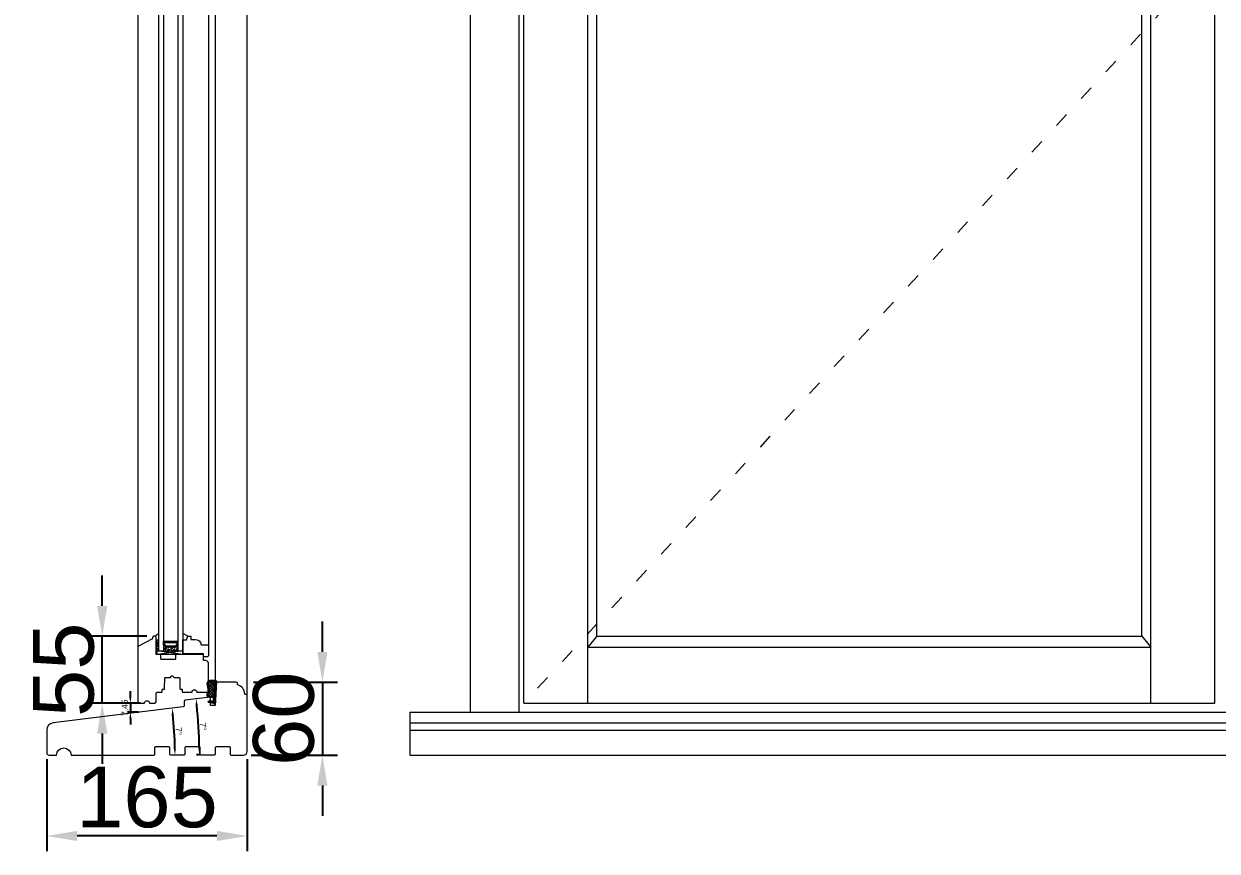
# Model space of a CAD drawing. Header units: millimetres. Extents: x 0 to 182016, y 11 to 3710.
# Drawn here: x 130687 to 131669, y 1104 to 1785 of the extents above; entities that cross this region are included whole.
import ezdxf

# ---------------------------------------------------------------- set-up
doc = ezdxf.new("R2010")
doc.units = ezdxf.units.MM
doc.linetypes.add('ACAD_ISO03W100', pattern=[30, 12, -18])
doc.layers.add('Matmenys', color=10, linetype='Continuous', lineweight=20)
doc.layers.add('Testinės profilio linijos', color=7, linetype='Continuous', lineweight=5)
doc.styles.get("Standard").update_dxf_attribs({"font": 'arial.ttf'})
doc.dimstyles.new('2', dxfattribs={"dimscale": 2, "dimtxt": 2.5, "dimasz": 2.5, "dimexe": 1.25, "dimexo": 0.625, "dimtad": 1, "dimtxsty": 'Standard', "dimcen": 2.5, "dimadec": 0, "dimazin": 0, "dimtfac": 1, "dimtmove": 0, "dimatfit": 3, "dimfxl": 1, "dimarcsym": 0})
doc.dimstyles.new('Padidinti matmenys', dxfattribs={"dimscale": 10, "dimtxt": 5, "dimasz": 2.5, "dimexe": 1.25, "dimexo": 0.625, "dimtad": 1, "dimdec": 1, "dimtxsty": 'Standard', "dimcen": 2.5, "dimadec": 0, "dimazin": 0, "dimtfac": 1, "dimtdec": 1, "dimtmove": 0, "dimatfit": 3, "dimfxl": 1, "dimarcsym": 0})

# ---------------------------------------------------------------- blocks, each defined once
blk = doc.blocks.new('*D1879')
at = {"color": 0, "lineweight": -2, "transparency": 16777216}
for p, q in [((130932.24, 1268.02), (130932.24, 1293.02)), ((130875.62, 1243.02), (130944.74, 1243.02)), ((130932.24, 1243.02), (130932.24, 1183.02)), ((130873.62, 1183.02), (130944.74, 1183.02)), ((130932.24, 1158.02), (130932.24, 1133.02))]:
    blk.add_line(p, q, dxfattribs=at)
at = {"color": 0, "transparency": 16777216}
for points in [[(130928.07, 1268.02), (130936.4, 1268.02), (130932.24, 1243.02)], [(130928.07, 1158.02), (130936.4, 1158.02), (130932.24, 1183.02)]]:
    blk.add_solid(points, dxfattribs=at)
at = {"layer": 'Defpoints', "color": 0, "transparency": 16777216}
for p in [(130869.37, 1243.02), (130867.37, 1183.02), (130932.24, 1183.02)]:
    blk.add_point(p, dxfattribs=at)
at = {"color": 0, "lineweight": 5, "transparency": 16777216, "insert": (130900.46, 1213.02), "char_height": 50, "attachment_point": 5, "rotation": 90}
blk.add_mtext('60', dxfattribs=at)
blk = doc.blocks.new('*D1880')
at = {"color": 0, "lineweight": -2, "transparency": 16777216}
for p, q in [((130705.37, 1179.77), (130705.37, 1104.05)), ((130870.37, 1179.77), (130870.37, 1104.05)), ((130845.37, 1116.55), (130730.37, 1116.55))]:
    blk.add_line(p, q, dxfattribs=at)
at = {"color": 0, "transparency": 16777216}
for points in [[(130730.37, 1120.72), (130730.37, 1112.39), (130705.37, 1116.55)], [(130845.37, 1120.72), (130845.37, 1112.39), (130870.37, 1116.55)]]:
    blk.add_solid(points, dxfattribs=at)
at = {"layer": 'Defpoints', "color": 0, "transparency": 16777216}
for p in [(130705.37, 1186.02), (130870.37, 1186.02), (130705.37, 1116.55)]:
    blk.add_point(p, dxfattribs=at)
at = {"color": 0, "lineweight": 5, "transparency": 16777216, "insert": (130787.87, 1148.33), "char_height": 50, "attachment_point": 5}
blk.add_mtext('165', dxfattribs=at)
blk = doc.blocks.new('*D1883')
at = {"layer": 'Defpoints', "color": 0, "transparency": 16777216}
for p in [(130774.2, 1218.37), (130782.13, 1218.37), (130783.81, 1225.82)]:
    blk.add_point(p, dxfattribs=at)
at = {"layer": 'Matmenys', "color": 0, "lineweight": -2, "transparency": 16777216}
for p, q in [((130774.2, 1230.82), (130774.2, 1235.82)), ((130782.56, 1225.82), (130771.7, 1225.82)), ((130780.88, 1218.37), (130771.7, 1218.37)), ((130774.2, 1225.82), (130774.2, 1218.37)), ((130774.2, 1213.37), (130774.2, 1208.37))]:
    blk.add_line(p, q, dxfattribs=at)
at = {"layer": 'Matmenys', "color": 0, "transparency": 16777216}
for points in [[(130773.36, 1230.82), (130775.03, 1230.82), (130774.2, 1225.82)], [(130773.36, 1213.37), (130775.03, 1213.37), (130774.2, 1218.37)]]:
    blk.add_solid(points, dxfattribs=at)
at = {"layer": 'Matmenys', "color": 0, "lineweight": 5, "transparency": 16777216, "insert": (130769.95, 1222.1), "char_height": 5, "attachment_point": 5, "rotation": 90}
blk.add_mtext('7,45', dxfattribs=at)
blk = doc.blocks.new('*D1884')
at = {"layer": 'Defpoints', "color": 0, "transparency": 16777216}
for p in [(130782.13, 1218.37), (130817.5, 1222.71), (130810.62, 1196.05), (130807.37, 1183.22), (130818.37, 1183.22)]:
    blk.add_point(p, dxfattribs=at)
at = {"layer": 'Matmenys', "color": 0, "lineweight": -2, "transparency": 16777216}
blk.add_arc((130495.85, 1183.22), 315.03, 0.90939, 6.09061, dxfattribs=at)
at = {"layer": 'Matmenys', "color": 0, "transparency": 16777216}
for points in [[(130808.27, 1216.55), (130809.93, 1216.74), (130808.53, 1221.61)], [(130811.67, 1188.23), (130810.01, 1188.21), (130810.88, 1183.22)]]:
    blk.add_solid(points, dxfattribs=at)
at = {"layer": 'Matmenys', "color": 0, "lineweight": 5, "transparency": 16777216, "insert": (130814.03, 1202.68), "char_height": 5, "attachment_point": 5, "rotation": 273.5}
blk.add_mtext('7°', dxfattribs=at)
blk = doc.blocks.new('*D1885')
at = {"layer": 'Defpoints', "color": 0, "transparency": 16777216}
for p in [(130819.29, 1228.29), (130839.85, 1230.82), (130830.74, 1198.64), (130832.37, 1183.22), (130843.37, 1183.22)]:
    blk.add_point(p, dxfattribs=at)
at = {"layer": 'Matmenys', "color": 0, "lineweight": -2, "transparency": 16777216}
blk.add_line((130831.12, 1183.22), (130828.55, 1183.22), dxfattribs=at)
blk.add_arc((130452.21, 1183.22), 378.85, 0.75619, 6.24381, dxfattribs=at)
at = {"layer": 'Matmenys', "color": 0, "transparency": 16777216}
for points in [[(130827.98, 1224.33), (130829.64, 1224.52), (130828.23, 1229.39)], [(130831.86, 1188.23), (130830.19, 1188.21), (130831.05, 1183.22)]]:
    blk.add_solid(points, dxfattribs=at)
at = {"layer": 'Matmenys', "color": 0, "lineweight": 5, "transparency": 16777216, "insert": (130834.09, 1206.58), "char_height": 5, "attachment_point": 5, "rotation": 273.5}
blk.add_mtext('7°', dxfattribs=at)
blk = doc.blocks.new('*D2128')
at = {"color": 0, "lineweight": -2, "transparency": 16777216}
for p, q in [((130751.03, 1305.82), (130751.03, 1330.82)), ((130787.62, 1280.82), (130738.53, 1280.82)), ((130751.03, 1225.82), (130751.03, 1280.82)), ((130775.12, 1225.82), (130738.53, 1225.82)), ((130751.03, 1200.82), (130751.03, 1175.82))]:
    blk.add_line(p, q, dxfattribs=at)
at = {"color": 0, "transparency": 16777216}
for points in [[(130746.86, 1305.82), (130755.2, 1305.82), (130751.03, 1280.82)], [(130746.86, 1200.82), (130755.2, 1200.82), (130751.03, 1225.82)]]:
    blk.add_solid(points, dxfattribs=at)
at = {"layer": 'Defpoints', "color": 0, "transparency": 16777216}
for p in [(130751.03, 1280.82), (130793.87, 1280.82), (130781.37, 1225.82)]:
    blk.add_point(p, dxfattribs=at)
at = {"color": 0, "lineweight": 5, "transparency": 16777216, "insert": (130719.35, 1253.32), "char_height": 50, "attachment_point": 5, "rotation": 90}
blk.add_mtext('55', dxfattribs=at)

msp = doc.modelspace()

# ---------------------------------------------------------------- hatches: boundary and pattern name
at = {"lineweight": 0, "ltscale": 0.5}
h = msp.add_hatch(dxfattribs=at)
h.set_pattern_fill('ANSI37', color=256, scale=0.5, style=0)
h.set_pattern_definition([(45, (130795.3701, 1675.8204), (-1.122532, 1.122532), []), (135, (130795.3701, 1675.8204), (-1.122532, -1.122532), [])])
h.paths.add_polyline_path([(130797.3701008, 1277.8203183), (130797.3701008, 1268.8203183), (130795.3701008, 1268.8203183), (130795.3701008, 1277.8203183)])
at = {"lineweight": 0}
h = msp.add_hatch(dxfattribs=at)
h.set_pattern_fill('JIS_WOOD', color=256, style=0)
h.set_pattern_definition([(315, (117893.9611, 20019.5914), (-0.5, -0.5), [])])
h.paths.add_polyline_path([(130811.3693917, 1271.8203183), (130803.3693917, 1271.8203183), (130801.3693917, 1273.8203183), (130801.3693917, 1276.8203183), (130813.4059743, 1276.8380517), (130813.3693917, 1273.8203183)])
h.paths.add_polyline_path([(130803.7836053, 1272.8203183), (130810.9551782, 1272.8203183), (130812.3693917, 1274.2345318), (130812.3693917, 1275.8203183), (130802.3693917, 1275.8203183), (130802.3693917, 1274.2345318)], flags=16)
h = msp.add_hatch(dxfattribs=at)
h.set_pattern_fill('HEX', color=256, scale=0.25, style=0)
h.set_pattern_definition([(360, (117893.9611, 20019.5914), (-7e-16, -1.374815), [0.79375, -1.5875]), (240, (117893.9611, 20019.5914), (-1.190624716, 0.6874075), [0.79375, -1.5875]), (300, (117894.7548, 20019.5914), (-1.190624716, -0.6874075), [0.79375, -1.5875])])
h.paths.add_polyline_path([(130801.3693917, 1268.8203183), (130801.3693917, 1273.8203183), (130803.3693917, 1271.8203183), (130811.3693917, 1271.8203183), (130813.3693917, 1273.8203183), (130813.3701008, 1268.8203183)])
at = {"layer": 'Matmenys'}
h = msp.add_hatch(dxfattribs=at)
h.set_pattern_fill('ANSI37', color=252, scale=0.5, angle=-183.5893456117, style=0)
h.set_pattern_definition([(221.4106544, (-141349.6306, 4808.035), (1.0500540025, -1.190606082), []), (311.4106544, (-141349.6306, 4808.035), (1.190606082, 1.0500540025), [])])
edge = h.paths.add_edge_path()
edge.add_arc((130843.6756771, 1241.0836199), 0.1, -3.5893456117, 86.4106543883)
edge.add_line((130843.6819376, 1241.1834237), (130842.1342518, 1241.2805069))
edge.add_arc((130842.1499031, 1241.5300165), 0.25, 86.4106543883, 266.4106543883, ccw=False)
edge.add_line((130842.1655543, 1241.7795261), (130844.2122592, 1241.6511405))
edge.add_arc((130844.2059987, 1241.5513366), 0.1, -3.589345619, 86.4106543883, ccw=False)
edge.add_line((130844.3058026, 1241.5450761), (130844.3814456, 1241.5403312))
edge.add_line((130844.3814456, 1241.5403312), (130844.50576, 1243.5221321))
edge.add_spline(control_points=[(130844.50576, 1243.5221321), (130844.4939576, 1243.6012906), (130844.4827821, 1243.6712822), (130844.4609882, 1243.755033), (130844.4516023, 1243.7785973), (130844.4389075, 1243.8024804), (130844.4326582, 1243.81054), (130844.4070694, 1243.8350278), (130844.3778324, 1243.8539207), (130844.2735126, 1243.887624), (130844.2005804, 1243.900746), (130843.9475974, 1243.9204481), (130843.7337632, 1243.9099498), (130843.2912848, 1243.8906216), (130843.0719559, 1243.8861463), (130842.652065, 1243.8850701), (130842.4489789, 1243.8881021), (130841.8587715, 1243.9008125), (130841.4907214, 1243.913989), (130840.73754, 1243.9137273), (130840.3607901, 1243.8952309), (130839.7676857, 1243.7920446), (130839.5401147, 1243.7321506), (130839.1430135, 1243.5791149), (130838.9712259, 1243.4963655), (130838.6300581, 1243.2923654), (130838.4638555, 1243.1722506), (130838.1726957, 1242.9048055), (130838.0491157, 1242.7571318), (130837.889397, 1242.4759472), (130837.841843, 1242.340651), (130837.7822381, 1242.0393522), (130837.7715348, 1241.8757522), (130837.7852786, 1241.2911554), (130837.8800329, 1240.8272398), (130838.0517751, 1239.9347437), (130838.1354697, 1239.5076634), (130838.346656, 1238.4293148), (130838.4803901, 1237.7712642), (130838.6053161, 1236.7781623), (130838.63581, 1236.4745612), (130838.6601454, 1235.8525175), (130838.6526047, 1235.5366135), (130838.5677204, 1234.9874053), (130838.5063817, 1234.7513218), (130838.3339214, 1234.3506704), (130838.2390729, 1234.1920379), (130838.0548045, 1233.8933791), (130837.964947, 1233.7519219), (130837.8088639, 1233.450139), (130837.7388938, 1233.2850863), (130837.6191626, 1232.9199646), (130837.57616, 1232.7190145), (130837.5522613, 1232.3795978), (130837.5654671, 1232.2376124), (130837.6255064, 1232.0423917), (130837.6622466, 1231.9770639), (130837.7707957, 1231.8503405), (130837.8428618, 1231.7911627), (130838.1069494, 1231.6340851), (130838.3480577, 1231.5525855), (130838.8984687, 1231.4359682), (130839.2066638, 1231.3994367), (130839.8028816, 1231.3461652), (130840.0904326, 1231.3269427), (130840.6209224, 1231.2835833), (130840.8691809, 1231.2614471), (130841.2739832, 1231.2252327), (130841.4313865, 1231.2111463), (130841.7553189, 1231.1830242), (130841.9336361, 1231.1679882), (130842.2365032, 1231.0997032), (130842.3543252, 1231.0640681), (130842.566804, 1230.9684714), (130842.6607188, 1230.9153245), (130842.8059125, 1230.7966837), (130842.8609307, 1230.7410615), (130842.9500226, 1230.6172943), (130842.982902, 1230.5536672), (130843.0310702, 1230.4348032), (130843.0479514, 1230.3777261), (130843.0738954, 1230.2771458), (130843.0836129, 1230.2327502), (130843.0926489, 1230.1917539)], knot_values=[0, 0, 0, 0, 0.2245066002, 0.2245066002, 0.377043448, 0.377043448, 0.5295802957, 0.5295802957, 0.8082977366, 0.8082977366, 1.0870151774, 1.0870151774, 1.6244414062, 1.6244414062, 2.161867635, 2.161867635, 2.6992938638, 2.6992938638, 3.7741463214, 3.7741463214, 5.0334406395, 5.0334406395, 5.8656302806, 5.8656302806, 6.5060139406, 6.5060139406, 7.1463976006, 7.1463976006, 7.7996240151, 7.7996240151, 8.3563201169, 8.3563201169, 8.9130162187, 8.9130162187, 10.239934143, 10.239934143, 11.5668520673, 11.5668520673, 13.5970761059, 13.5970761059, 14.4582175179, 14.4582175179, 15.3193589298, 15.3193589298, 15.9856015553, 15.9856015553, 16.5061017172, 16.5061017172, 17.0266018791, 17.0266018791, 17.547102041, 17.547102041, 18.1672448488, 18.1672448488, 18.7176261004, 18.7176261004, 19.1465766047, 19.1465766047, 19.5755271091, 19.5755271091, 20.3898249977, 20.3898249977, 21.2041228863, 21.2041228863, 21.9655448497, 21.9655448497, 22.7269668131, 22.7269668131, 23.2229068178, 23.2229068178, 23.7188468224, 23.7188468224, 24.0184411081, 24.0184411081, 24.2549295987, 24.2549295987, 24.4119994701, 24.4119994701, 24.5501072405, 24.5501072405, 24.6882150108, 24.6882150108, 24.8099116426, 24.8099116426, 24.8099116426, 24.8099116426], degree=3, periodic=0)
edge.add_line((130843.0926489, 1230.1917539), (130843.7754809, 1241.0773594))

# ---------------------------------------------------------------- linework, layer by layer
at = {"lineweight": 5}
for p, q in [((131054.0637518, 1218.3701467), (131054.0637518, 2503.0507674)), ((131094.0637518, 1218.3701467), (131094.0637518, 2463.0507671)), ((131098.0637518, 1225.8203183), (131098.0637518, 2459.0507671)), ((131150.7466578, 1225.8203183), (131150.7466578, 2459.0507671)), ((131613.8697432, 1225.8203183), (131613.8697432, 2459.0507671)), ((131666.5526489, 1225.8203183), (131666.5526489, 2459.0507671)), ((131158.0637522, 1280.8203183), (131158.0637522, 2050.5275474)), ((131606.5526489, 1280.8203183), (131606.5526489, 2050.5275474)), ((131158.0637522, 1280.8203183), (131150.7466578, 1271.8389445)), ((131158.0637522, 1280.8203183), (131606.5526489, 1280.8203183)), ((131606.5526489, 1280.8203183), (131613.8697432, 1271.8389445)), ((131150.7466578, 1271.8389445), (131613.8697432, 1271.8389445)), ((131004.0637518, 1218.3701467), (132364.0415457, 1218.3701467)), ((131004.0637518, 1218.3701467), (131004.0637518, 1183.0203183)), ((131098.0637518, 1225.8203183), (131666.5526489, 1225.8203183)), ((131004.0637518, 1209.5925885), (132364.0415457, 1209.5925885)), ((131004.0637518, 1203.6373116), (132364.0415457, 1203.6373116)), ((131004.0637518, 1183.0203183), (132364.0415457, 1183.0203183))]:
    msp.add_line(p, q, dxfattribs=at)
at = {"lineweight": 9}
for p, q in [((130838.3701008, 2411.0507671), (130838.3701008, 1273.8203183)), ((130797.3701008, 2062.5275474), (130797.3701008, 1268.8204034)), ((130801.3701008, 2062.5275474), (130801.3701008, 1268.8204034)), ((130813.3701008, 2062.5275474), (130813.3701008, 1268.8204034)), ((130817.3701008, 2062.5275474), (130817.3701008, 1268.8204034))]:
    msp.add_line(p, q, dxfattribs=at)
at = {"linetype": 'ACAD_ISO03W100', "lineweight": 5}
msp.add_line((131666.5526489, 1842.4355422), (131098.0637518, 1225.8203183), dxfattribs=at)
at = {"lineweight": 0}
for p, q in [((130794.3701008, 1280.8203183), (130797.3701008, 1283.1069834)), ((130795.3701008, 1277.8203183), (130797.3701008, 1277.8203183)), ((130821.3701008, 1280.8203183), (130817.3701008, 1283.1069834)), ((130795.3701008, 1268.8203183), (130798.3701008, 1268.8203183)), ((130817.3693917, 1268.8203183), (130796.3693917, 1265.8203183)), ((130817.3693917, 1265.8203183), (130796.3693917, 1268.8203183))]:
    msp.add_line(p, q, dxfattribs=at)
for p, q in [((130843.6819376, 1241.1834237), (130842.1342518, 1241.2805069)), ((130844.2122592, 1241.6511405), (130842.1655543, 1241.7795261)), ((130842.8449888, 1226.2435943), (130843.7754809, 1241.0773594)), ((130843.3486825, 1226.2868122), (130844.3058026, 1241.5450761)), ((130844.3058026, 1241.5450761), (130844.3814456, 1241.5403312)), ((130838.4661917, 1226.7215784), (130838.6868465, 1227.6969304)), ((130841.9068531, 1226.9684651), (130838.6868465, 1227.6969304)), ((130842.8132822, 1225.7381319), (130838.4661917, 1226.7215784)), ((130841.7965256, 1226.4807892), (130841.9068531, 1226.9684651)), ((130842.8449888, 1226.2435943), (130841.7965256, 1226.4807892)), ((130842.8040432, 1225.590846), (130842.8132822, 1225.7381319)), ((130843.3030624, 1225.5595435), (130842.8040432, 1225.590846)), ((130844.3695271, 1226.5898848), (130843.3030624, 1225.5595435)), ((130844.4164251, 1227.3375255), (130843.3486825, 1226.2868122)), ((130844.3695271, 1226.5898848), (130844.4164251, 1227.3375255))]:
    msp.add_line(p, q)
at = {"color": 1}
for p, q in [((130844.50576, 1243.5221321), (130843.5501027, 1228.2871873)), ((130844.80248, 1243.5663723), (130843.8411853, 1228.2415569)), ((130842.7996807, 1230.1271811), (130842.6892512, 1228.3667298))]:
    msp.add_line(p, q, dxfattribs=at)
at = {"lineweight": 5}
for points in [[(130795.3002097, 1226.8115917), (130795.3614501, 1233.8290448, -0.4116598905), (130796.361412, 1234.8203183), (130799.8999374, 1234.8203183, 0.4040361542), (130800.3996499, 1235.3028685), (130800.4599902, 1237.0307881, -0.4040262258), (130800.7598074, 1237.3203183), (130801.812929, 1237.3203183, 0.4091108014), (130802.3128529, 1237.8115921), (130802.4649557, 1246.525554, -0.4091108014), (130802.76491, 1246.8203183), (130806.7887299, 1246.8203183, 0.1989123674), (130807.1422833, 1246.9667649), (130808.4079688, 1248.2324503, -0.4142135624), (130808.8322328, 1248.2324503), (130810.0979182, 1246.9667649, 0.1989123674), (130810.4514716, 1246.8203183), (130814.4752916, 1246.8203183, -0.4091108014), (130814.7752459, 1246.525554), (130814.9273487, 1237.8115921, 0.4091108014), (130815.4272725, 1237.3203183), (130816.4803942, 1237.3203183, -0.4040262258), (130816.7802114, 1237.0307881), (130816.8405517, 1235.3028685, 0.4040262258), (130817.3402471, 1234.8203183), (130824.420611, 1234.8203183, 0.3563939587), (130824.910509, 1235.2203183, -0.8164965809), (130828.8296926, 1235.2203183, 0.3563939587), (130829.3195905, 1234.8203183), (130837.3701008, 1234.8203183, 0.4142135624), (130838.3701008, 1235.8203183), (130838.3701008, 1258.8203183, 0.4142135624), (130836.3701008, 1260.8203183), (130834.6674942, 1260.8203183, -0.4116598905), (130834.3675056, 1261.1177003), (130834.3307918, 1265.3246815, 0.4116598905), (130833.8308108, 1265.8203183), (130811.9006639, 1265.8203183, 0.4116598905), (130811.4006829, 1265.3246815), (130811.372696, 1262.1177003, -0.4116598905), (130811.0727074, 1261.8203183), (130799.6674942, 1261.8203183, -0.4116598905), (130799.3675056, 1262.1177003), (130799.3395187, 1265.3246815, 0.4116598905), (130798.8395377, 1265.8203183), (130795.3701008, 1265.8203183), (130795.3701008, 1279.8203183, 0.4142135624), (130794.3701008, 1280.8203183), (130793.3788657, 1280.8203183, 0.4116598905), (130792.3789038, 1279.8290448), (130792.3701008, 1278.8203183), (130780.9006292, 1272.7218921, 0.2773245441), (130780.3701008, 1271.8389445), (130780.3701008, 1226.8203183, 0.4142135624), (130781.3701008, 1225.8203183), (130785.420611, 1225.8203183, 0.3563939587), (130785.910509, 1226.2203183, -0.8164965809), (130789.8296926, 1226.2203183, 0.3563939587), (130790.3195905, 1225.8203183), (130794.3002478, 1225.8203183, 0.4116598905)], [(130725.370103, 1183.0203183), (130793.370103, 1183.0203183, 0.4142135624), (130794.370103, 1184.0203183), (130794.370103, 1189.5203183, -0.4142135624), (130794.870103, 1190.0203183), (130805.870103, 1190.0203183, -0.4142135624), (130806.370103, 1189.5203183), (130806.370103, 1184.2203183, 0.4142135624), (130807.370103, 1183.2203183), (130818.370103, 1183.2203183, 0.4142135624), (130819.370103, 1184.2203183), (130819.370103, 1189.5203183, -0.4142135624), (130819.870103, 1190.0203183), (130830.870103, 1190.0203183, -0.4142135624), (130831.370103, 1189.5203183), (130831.370103, 1184.2203183, 0.4142135624), (130832.370103, 1183.2203183), (130843.370103, 1183.2203183, 0.4142135624), (130844.370103, 1184.2203183), (130844.370103, 1189.5203183, -0.4142135624), (130844.870103, 1190.0203183), (130855.870103, 1190.0203183, -0.4142135624), (130856.370103, 1189.5203183), (130856.370103, 1184.0203183, 0.4142135624), (130857.370103, 1183.0203183), (130867.370103, 1183.0203183, 0.4142135624), (130870.370103, 1186.0203183), (130870.3701012, 1232.0203183, 0.4142135624), (130869.3701012, 1233.0203183), (130868.6607745, 1233.0203183, -0.4001549105), (130868.3611235, 1233.3058529, 0.3090857966), (130862.5728402, 1240.9551636, -0.3199404334), (130862.3682103, 1241.2369867), (130862.3612982, 1242.0290448, 0.4116598904), (130861.3613362, 1243.0203183), (130845.4661344, 1243.0203183, 0.4116598905), (130844.4661725, 1242.0290448), (130844.3787515, 1232.0115917, -0.2023892741), (130844.0701008, 1231.2977611), (130844.0701008, 1224.0203183), (130840.0701008, 1224.0203183), (130840.0701008, 1230.8203183), (130839.9094402, 1230.8203183, 0.0305527633), (130839.8485055, 1230.8165913), (130819.2873583, 1228.2919999, 0.3763733489), (130818.4092658, 1227.3081803), (130818.3777538, 1223.6972613, -0.3763733489), (130817.4996612, 1222.7134417), (130710.6388869, 1209.5925885, 0.3788661087), (130705.370103, 1203.6373116), (130705.370103, 1185.0203183, 0.4142135624), (130707.370103, 1183.0203183), (130713.370103, 1183.0203183, -1)]]:
    msp.add_lwpolyline(points, format="xyb", close=True, dxfattribs=at)
at = {"lineweight": 0}
for points in [[(130811.3693917, 1271.8203183), (130803.3693917, 1271.8203183), (130801.3693917, 1273.8203183), (130801.3693917, 1276.8203183), (130813.3693917, 1276.8203183), (130813.3693917, 1273.8203183)], [(130817.3693917, 1265.8203183), (130796.3693917, 1265.8203183), (130796.3693917, 1268.8203183), (130817.3693917, 1268.8203183)], [(130810.9551782, 1272.8203183), (130803.7836053, 1272.8203183), (130802.3693917, 1274.2345318), (130802.3693917, 1275.8203183), (130812.3693917, 1275.8203183), (130812.3693917, 1274.2345318)]]:
    msp.add_lwpolyline(points, close=True, dxfattribs=at)
msp.add_lwpolyline([(130832.3701008, 1273.8203183), (130838.3701008, 1273.8203183), (130838.3701008, 1264.8203183, -0.4142135624), (130837.3701008, 1263.8203183), (130834.3701008, 1263.8203183), (130834.3701008, 1266.3203183), (130817.3701008, 1266.3203183), (130817.3701008, 1277.8203183), (130820.3701008, 1277.8203183), (130821.3701008, 1280.8203183), (130823.8701008, 1280.8203183), (130823.8701008, 1278.3203183), (130827.3951636, 1278.3203183, -0.3851703882), (130832.3701008, 1273.8203183)], format="xyb", dxfattribs=at)
for centre, radius, start, end in [((130842.1499031, 1241.5300165), 0.25, 86.4106543892, 266.4106543892), ((130843.6756771, 1241.0836199), 0.1, 356.4106543908, 86.4106543892), ((130844.2059987, 1241.5513366), 0.1, 356.4106543908, 86.4106543892)]:
    msp.add_arc(centre, radius, start, end)
at = {"color": 1}
msp.add_spline([(130844.80248, 1243.5663723), (130844.7119833, 1243.9278727), (130843.4381248, 1244.1974136), (130838.7457518, 1243.7090242), (130837.6557456, 1242.6658264), (130837.6371291, 1240.5023546), (130837.9675031, 1238.8043148), (130838.3144194, 1236.6388739), (130838.1149906, 1234.6021522), (130837.6388216, 1233.7739075), (130837.3585583, 1231.9193673), (130840.0707368, 1231.0269214), (130841.5496124, 1230.8997539), (130842.2368803, 1230.7817825), (130842.6787657, 1230.4795769), (130842.7996807, 1230.1271811)], degree=3, dxfattribs=at)
msp.add_open_spline([(130844.50576, 1243.5221321), (130844.4939576, 1243.6012906), (130844.4827821, 1243.6712822), (130844.4609882, 1243.755033), (130844.4516023, 1243.7785973), (130844.4389075, 1243.8024804), (130844.4326582, 1243.81054), (130844.4070694, 1243.8350278), (130844.3778324, 1243.8539207), (130844.2735126, 1243.887624), (130844.2005804, 1243.900746), (130843.9475974, 1243.9204481), (130843.7337632, 1243.9099498), (130843.2912848, 1243.8906216), (130843.0719559, 1243.8861463), (130842.652065, 1243.8850701), (130842.4489789, 1243.8881021), (130841.8587715, 1243.9008125), (130841.4907214, 1243.913989), (130840.73754, 1243.9137273), (130840.3607901, 1243.8952309), (130839.7676857, 1243.7920446), (130839.5401147, 1243.7321506), (130839.1430135, 1243.5791149), (130838.9712259, 1243.4963655), (130838.6300581, 1243.2923654), (130838.4638555, 1243.1722506), (130838.1726957, 1242.9048055), (130838.0491157, 1242.7571318), (130837.889397, 1242.4759472), (130837.841843, 1242.340651), (130837.7822381, 1242.0393522), (130837.7715348, 1241.8757522), (130837.7852786, 1241.2911554), (130837.8800329, 1240.8272398), (130838.0517751, 1239.9347437), (130838.1354697, 1239.5076634), (130838.346656, 1238.4293148), (130838.4803901, 1237.7712642), (130838.6053161, 1236.7781623), (130838.63581, 1236.4745612), (130838.6601454, 1235.8525175), (130838.6526047, 1235.5366135), (130838.5677204, 1234.9874053), (130838.5063817, 1234.7513218), (130838.3339214, 1234.3506704), (130838.2390729, 1234.1920379), (130838.0548045, 1233.8933791), (130837.964947, 1233.7519219), (130837.8088639, 1233.450139), (130837.7388938, 1233.2850863), (130837.6191626, 1232.9199646), (130837.57616, 1232.7190145), (130837.5522613, 1232.3795978), (130837.5654671, 1232.2376124), (130837.6255064, 1232.0423917), (130837.6622466, 1231.9770639), (130837.7707957, 1231.8503405), (130837.8428618, 1231.7911627), (130838.1069494, 1231.6340851), (130838.3480577, 1231.5525855), (130838.8984687, 1231.4359682), (130839.2066638, 1231.3994367), (130839.8028816, 1231.3461652), (130840.0904326, 1231.3269427), (130840.6209224, 1231.2835833), (130840.8691809, 1231.2614471), (130841.2739832, 1231.2252327), (130841.4313865, 1231.2111463), (130841.7553189, 1231.1830242), (130841.9336361, 1231.1679882), (130842.2365032, 1231.0997032), (130842.3543252, 1231.0640681), (130842.566804, 1230.9684714), (130842.6607188, 1230.9153245), (130842.8059125, 1230.7966837), (130842.8609307, 1230.7410615), (130842.9500226, 1230.6172943), (130842.982902, 1230.5536672), (130843.0310702, 1230.4348032), (130843.0479514, 1230.3777261), (130843.0738954, 1230.2771458), (130843.0836129, 1230.2327502), (130843.0926489, 1230.1917539)], degree=3, knots=[0, 0, 0, 0, 0.2245066002, 0.2245066002, 0.377043448, 0.377043448, 0.5295802957, 0.5295802957, 0.8082977366, 0.8082977366, 1.0870151774, 1.0870151774, 1.6244414062, 1.6244414062, 2.161867635, 2.161867635, 2.6992938638, 2.6992938638, 3.7741463214, 3.7741463214, 5.0334406395, 5.0334406395, 5.8656302806, 5.8656302806, 6.5060139406, 6.5060139406, 7.1463976006, 7.1463976006, 7.7996240151, 7.7996240151, 8.3563201169, 8.3563201169, 8.9130162187, 8.9130162187, 10.239934143, 10.239934143, 11.5668520673, 11.5668520673, 13.5970761059, 13.5970761059, 14.4582175179, 14.4582175179, 15.3193589298, 15.3193589298, 15.9856015553, 15.9856015553, 16.5061017172, 16.5061017172, 17.0266018791, 17.0266018791, 17.547102041, 17.547102041, 18.1672448488, 18.1672448488, 18.7176261004, 18.7176261004, 19.1465766047, 19.1465766047, 19.5755271091, 19.5755271091, 20.3898249977, 20.3898249977, 21.2041228863, 21.2041228863, 21.9655448497, 21.9655448497, 22.7269668131, 22.7269668131, 23.2229068178, 23.2229068178, 23.7188468224, 23.7188468224, 24.0184411081, 24.0184411081, 24.2549295987, 24.2549295987, 24.4119994701, 24.4119994701, 24.5501072405, 24.5501072405, 24.6882150108, 24.6882150108, 24.8099116426, 24.8099116426, 24.8099116426, 24.8099116426], dxfattribs=at)
at = {"layer": 'Testinės profilio linijos', "lineweight": 5}
for p, q in [((130844.3701008, 1231.8887812), (130844.3701008, 2454.2367855)), ((130870.370101, 1232.0197131), (130870.3700998, 2453.9186494)), ((130780.3701014, 2412.3667916), (130780.3701008, 1271.8389445))]:
    msp.add_line(p, q, dxfattribs=at)

# ---------------------------------------------------------------- dimensions: what is measured, and where the dimension line sits
at = {"color": 1, "lineweight": 5}
for base, p1, p2, picture, middle in [((130751.029164, 1280.8203183), (130781.3701008, 1225.8203183), (130793.8744833, 1280.8203183), '*D2128', (130751.029164, 1253.3203183)), ((130932.2380847, 1183.0203183), (130869.3701008, 1243.0203183), (130867.370103, 1183.0203183), '*D1879', (130932.2380847, 1213.0203183))]:
    dim = msp.add_linear_dim(base=base, p1=p1, p2=p2, angle=90, dimstyle='Padidinti matmenys', dxfattribs=at)
    dim.commit()
    dim.dimension.update_dxf_attribs({"geometry": picture, "text_midpoint": middle, "dimtype": 160})
dim = msp.add_linear_dim(base=(130705.370103, 1116.5546594), p1=(130870.370103, 1186.0203183), p2=(130705.370103, 1186.0203183), dimstyle='Padidinti matmenys', dxfattribs=at)
dim.commit()
dim.dimension.update_dxf_attribs({"geometry": '*D1880', "text_midpoint": (130787.870103, 1148.3333088)})
at = {"layer": 'Matmenys', "lineweight": 5}
dim = msp.add_linear_dim(base=(130774.1977088, 1218.3701467), p1=(130783.8052794, 1225.8203183), p2=(130782.1263621, 1218.3701467), angle=90, dimstyle='2', dxfattribs=at)
dim.commit()
dim.dimension.update_dxf_attribs({"geometry": '*D1883', "text_midpoint": (130774.1977088, 1222.0952325), "dimtype": 160})
for base, line1, line2, picture, middle in [((130830.7407862, 1198.6443486), ((130832.370103, 1183.2203183), (130843.370103, 1183.2203183)), ((130839.8485055, 1230.8165913), (130819.2873583, 1228.2919999)), '*D1885', (130834.091276, 1206.5773019)), ((130810.6182379, 1196.0459789), ((130807.370103, 1183.2203183), (130818.370103, 1183.2203183)), ((130817.4996612, 1222.7134417), (130782.1263621, 1218.3701467)), '*D1884', (130814.0348518, 1202.6810939))]:
    dim = msp.add_angular_dim_2l(base=base, line1=line1, line2=line2, dimstyle='2', dxfattribs=at)
    dim.commit()
    dim.dimension.update_dxf_attribs({"geometry": picture, "text_midpoint": middle})

doc.saveas('drawing.dxf')
